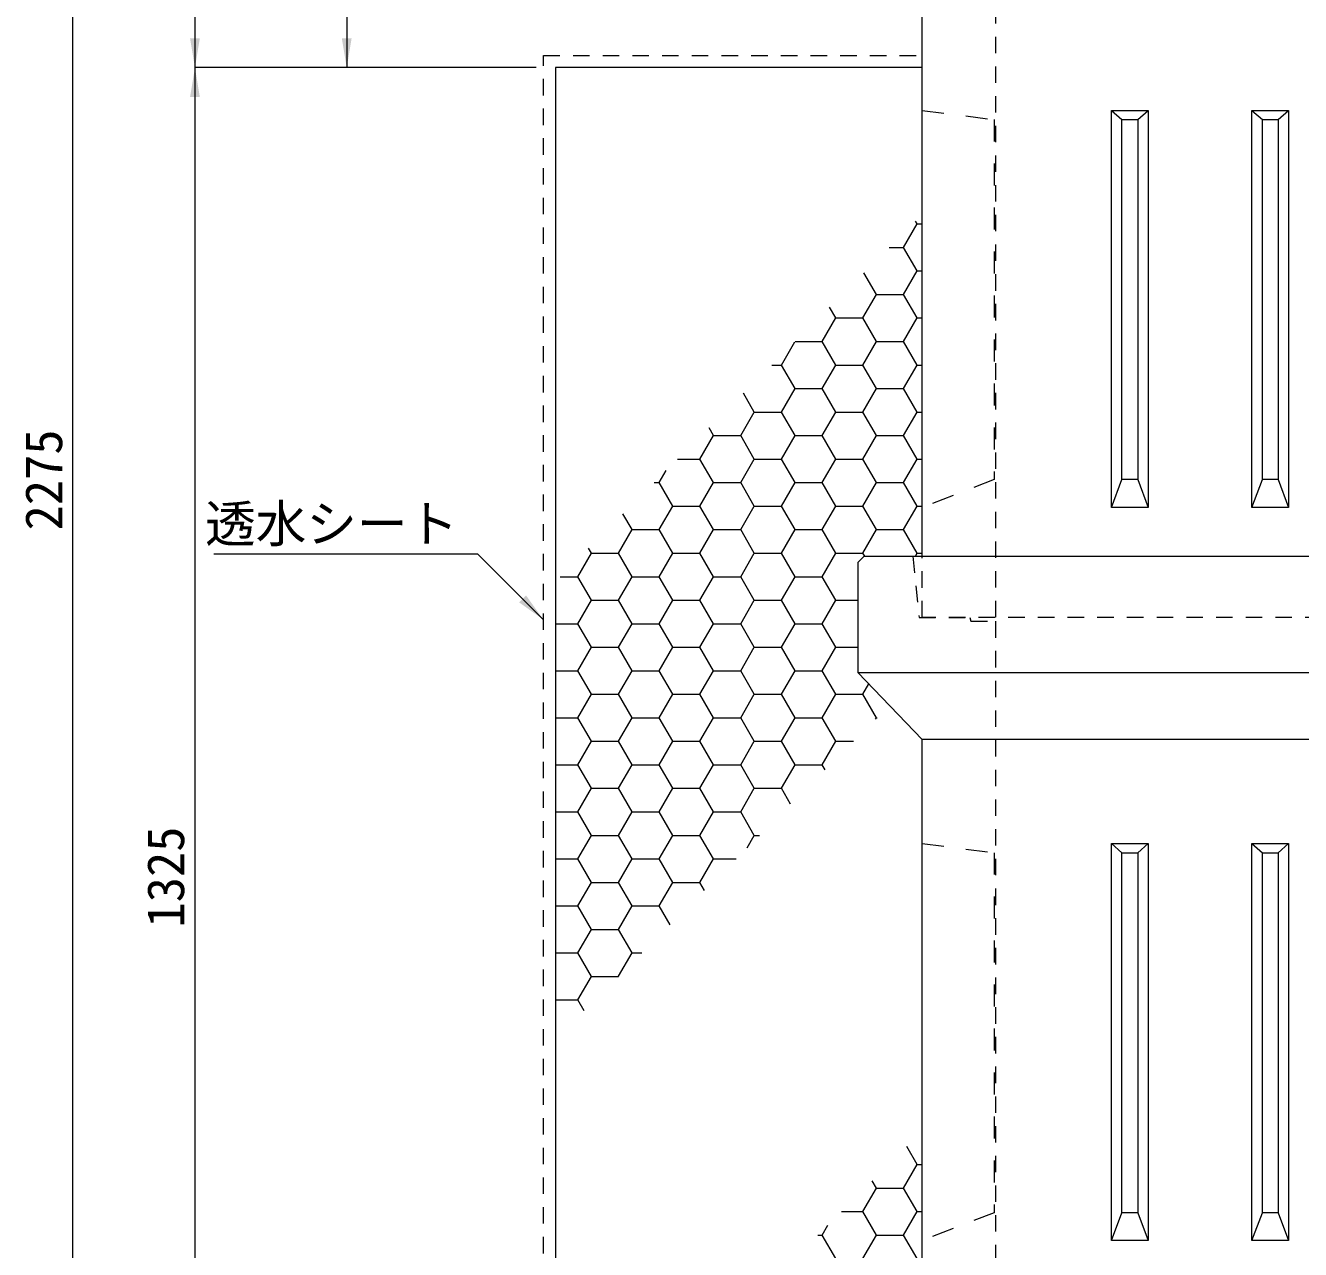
# Model space of a CAD drawing. Units: millimetres at full size. Extents: x 40781 to 122968, y -21714 to -2620.
# Drawn here: x 107050 to 108094, y -18007 to -17005 of the extents above; entities that cross this region are included whole.
import ezdxf
from ezdxf.enums import TextEntityAlignment as Align

# ---------------------------------------------------------------- set-up
doc = ezdxf.new("R2010")
doc.units = ezdxf.units.MM
doc.header["$LTSCALE"] = 18
doc.linetypes.add('USER2', pattern=[1.35, 0.75, -0.6])
doc.linetypes.add('USER3', pattern=[2, 1, -1])
for name, color, linetype, lineweight in [('0_2', 7, 'Continuous', 9), ('ハッチング', 7, 'Continuous', 5), ('寸法線', 7, 'Continuous', 9), ('本体', 2, 'Continuous', 13)]:
    doc.layers.add(name, color=color, linetype=linetype, lineweight=lineweight)
doc.styles.add('ＭＳ ゴシック', font='')
doc.styles.get('ＭＳ ゴシック').set_extended_font_data('MS Gothic')

# ---------------------------------------------------------------- blocks, each defined once
blk = doc.blocks.new('filled_arrow')
at = {"color": 0, "linetype": 'Continuous', "lineweight": -2}
blk.add_solid([(7.5, 1.25), (0, 0), (7.5, -1.25)], dxfattribs=at)

msp = doc.modelspace()

# ---------------------------------------------------------------- linework, layer by layer
at = {"layer": '0_2', "linetype": 'USER3'}
for p, q in [((107784.17, -17074.76), (107843.17, -17082.32)), ((107843.17, -17082.32), (107843.17, -17377.02)), ((107843.17, -17377.02), (107784.17, -17399.72)), ((107784.17, -17674.76), (107843.17, -17682.32)), ((107843.17, -17682.32), (107843.17, -17977.02)), ((107843.17, -17977.02), (107784.17, -17999.72))]:
    msp.add_line(p, q, dxfattribs=at)
at = {"layer": '0_2'}
for p, q in [((107939.17, -17074.76), (107947.67, -17082.32)), ((107960.67, -17082.32), (107969.17, -17074.76)), ((108054.17, -17074.76), (108062.67, -17082.32)), ((108075.67, -17082.32), (108084.17, -17074.76)), ((107939.17, -17399.72), (107947.67, -17377.02)), ((107960.67, -17377.02), (107969.17, -17399.72)), ((108054.17, -17399.72), (108062.67, -17377.02)), ((108075.67, -17377.02), (108084.17, -17399.72)), ((107939.17, -17674.76), (107947.67, -17682.32)), ((107960.67, -17682.32), (107969.17, -17674.76)), ((108054.17, -17674.76), (108062.67, -17682.32)), ((108075.67, -17682.32), (108084.17, -17674.76)), ((107939.17, -17999.72), (107947.67, -17977.02)), ((107960.67, -17977.02), (107969.17, -17999.72)), ((108054.17, -17999.72), (108062.67, -17977.02)), ((108075.67, -17977.02), (108084.17, -17999.72))]:
    msp.add_line(p, q, dxfattribs=at)
for points in [[(107939.17, -17074.76), (107969.17, -17074.76), (107969.17, -17399.72), (107939.17, -17399.72)], [(107947.67, -17082.32), (107960.67, -17082.32), (107960.67, -17377.02), (107947.67, -17377.02)], [(108054.17, -17074.76), (108084.17, -17074.76), (108084.17, -17399.72), (108054.17, -17399.72)], [(108062.67, -17082.32), (108075.67, -17082.32), (108075.67, -17377.02), (108062.67, -17377.02)], [(107939.17, -17674.76), (107969.17, -17674.76), (107969.17, -17999.72), (107939.17, -17999.72)], [(108054.17, -17674.76), (108084.17, -17674.76), (108084.17, -17999.72), (108054.17, -17999.72)], [(107947.67, -17682.32), (107960.67, -17682.32), (107960.67, -17977.02), (107947.67, -17977.02)], [(108062.67, -17682.32), (108075.67, -17682.32), (108075.67, -17977.02), (108062.67, -17977.02)]]:
    msp.add_lwpolyline(points, close=True, dxfattribs=at)
at = {"layer": 'ハッチング'}
for p, q in [((107769.02, -17186.96), (107780.14, -17167.72)), ((107780.14, -17167.72), (107778.82, -17165.43)), ((107780.14, -17167.72), (107784.17, -17167.72)), ((107757.28, -17186.96), (107769.02, -17186.96)), ((107780.14, -17206.21), (107769.02, -17186.96)), ((107746.8, -17225.46), (107736.55, -17207.7)), ((107769.02, -17225.46), (107780.14, -17206.21)), ((107780.14, -17206.21), (107784.17, -17206.21)), ((107735.69, -17244.71), (107746.8, -17225.46)), ((107746.8, -17225.46), (107769.02, -17225.46)), ((107780.14, -17244.71), (107769.02, -17225.46)), ((107713.46, -17244.71), (107708.37, -17235.88)), ((107702.35, -17263.95), (107713.46, -17244.71)), ((107713.46, -17244.71), (107735.69, -17244.71)), ((107746.8, -17263.95), (107735.69, -17244.71)), ((107769.02, -17263.95), (107780.14, -17244.71)), ((107780.14, -17244.71), (107784.17, -17244.71)), ((107669.01, -17283.2), (107679.9, -17264.35)), ((107680.29, -17263.95), (107702.35, -17263.95)), ((107713.46, -17283.2), (107702.35, -17263.95)), ((107735.69, -17283.2), (107746.8, -17263.95)), ((107746.8, -17263.95), (107769.02, -17263.95)), ((107780.14, -17283.2), (107769.02, -17263.95)), ((107661.04, -17283.2), (107669.01, -17283.2)), ((107680.12, -17302.45), (107669.01, -17283.2)), ((107702.35, -17302.45), (107713.46, -17283.2)), ((107713.46, -17283.2), (107735.69, -17283.2)), ((107746.8, -17302.45), (107735.69, -17283.2)), ((107769.02, -17302.45), (107780.14, -17283.2)), ((107780.14, -17283.2), (107784.17, -17283.2)), ((107669.01, -17321.69), (107680.12, -17302.45)), ((107680.12, -17302.45), (107702.35, -17302.45)), ((107713.46, -17321.7), (107702.35, -17302.45)), ((107735.69, -17321.69), (107746.8, -17302.45)), ((107746.8, -17302.45), (107769.02, -17302.45)), ((107780.14, -17321.7), (107769.02, -17302.45)), ((107646.79, -17321.7), (107637.92, -17306.33)), ((107635.67, -17340.94), (107646.79, -17321.69)), ((107646.79, -17321.7), (107669.01, -17321.7)), ((107680.12, -17340.94), (107669.01, -17321.7)), ((107702.35, -17340.94), (107713.46, -17321.69)), ((107713.46, -17321.7), (107735.69, -17321.7)), ((107746.8, -17340.94), (107735.69, -17321.7)), ((107769.02, -17340.94), (107780.14, -17321.69)), ((107780.14, -17321.7), (107784.17, -17321.7)), ((107613.45, -17340.94), (107609.74, -17334.51)), ((107602.34, -17360.19), (107613.45, -17340.94)), ((107613.45, -17340.94), (107635.68, -17340.94)), ((107646.79, -17360.19), (107635.67, -17340.94)), ((107669.01, -17360.19), (107680.12, -17340.94)), ((107680.12, -17340.94), (107702.35, -17340.94)), ((107713.46, -17360.19), (107702.35, -17340.94)), ((107735.69, -17360.19), (107746.8, -17340.94)), ((107746.8, -17340.94), (107769.02, -17340.94)), ((107780.14, -17360.19), (107769.02, -17340.94)), ((107584.06, -17360.19), (107602.34, -17360.19)), ((107613.45, -17379.44), (107602.34, -17360.19)), ((107635.67, -17379.44), (107646.79, -17360.19)), ((107646.79, -17360.19), (107669.01, -17360.19)), ((107680.12, -17379.44), (107669.01, -17360.19)), ((107702.35, -17379.44), (107713.46, -17360.19)), ((107713.46, -17360.19), (107735.69, -17360.19)), ((107746.8, -17379.44), (107735.69, -17360.19)), ((107769.02, -17379.44), (107780.14, -17360.19)), ((107780.14, -17360.19), (107784.17, -17360.19)), ((107569, -17379.44), (107574.73, -17369.52)), ((107564.81, -17379.44), (107569, -17379.44)), ((107580.11, -17398.68), (107569, -17379.44)), ((107602.34, -17398.68), (107613.45, -17379.44)), ((107613.45, -17379.44), (107635.68, -17379.44)), ((107646.79, -17398.68), (107635.67, -17379.44)), ((107669.01, -17398.68), (107680.12, -17379.44)), ((107680.12, -17379.44), (107702.35, -17379.44)), ((107713.46, -17398.68), (107702.35, -17379.44)), ((107735.69, -17398.68), (107746.8, -17379.44)), ((107746.8, -17379.44), (107769.02, -17379.44)), ((107780.14, -17398.68), (107769.02, -17379.44)), ((107546.77, -17417.93), (107539.29, -17404.96)), ((107569, -17417.93), (107580.11, -17398.68)), ((107580.11, -17398.68), (107602.34, -17398.68)), ((107613.45, -17417.93), (107602.34, -17398.68)), ((107635.67, -17417.93), (107646.79, -17398.68)), ((107646.79, -17398.68), (107669.01, -17398.68)), ((107680.12, -17417.93), (107669.01, -17398.68)), ((107702.35, -17417.93), (107713.46, -17398.68)), ((107713.46, -17398.68), (107735.69, -17398.68)), ((107746.8, -17417.93), (107735.69, -17398.68)), ((107769.02, -17417.93), (107780.14, -17398.68)), ((107780.14, -17398.68), (107784.17, -17398.68)), ((107535.66, -17437.18), (107546.77, -17417.93)), ((107546.77, -17417.93), (107569, -17417.93)), ((107580.11, -17437.18), (107569, -17417.93)), ((107602.34, -17437.18), (107613.45, -17417.93)), ((107613.45, -17417.93), (107635.68, -17417.93)), ((107646.79, -17437.18), (107635.67, -17417.93)), ((107669.01, -17437.18), (107680.12, -17417.93)), ((107680.12, -17417.93), (107702.35, -17417.93)), ((107713.46, -17437.18), (107702.35, -17417.93)), ((107735.69, -17437.18), (107746.8, -17417.93)), ((107746.8, -17417.93), (107769.02, -17417.93)), ((107780.14, -17437.18), (107769.02, -17417.93)), ((107502.32, -17456.43), (107513.44, -17437.18)), ((107513.44, -17437.18), (107511.1, -17433.14)), ((107513.44, -17437.18), (107535.66, -17437.18)), ((107546.77, -17456.43), (107535.66, -17437.18)), ((107569, -17456.43), (107580.11, -17437.18)), ((107580.11, -17437.18), (107602.34, -17437.18)), ((107613.45, -17456.43), (107602.34, -17437.18)), ((107635.67, -17456.43), (107646.79, -17437.18)), ((107646.79, -17437.18), (107669.01, -17437.18)), ((107680.12, -17456.43), (107669.01, -17437.18)), ((107702.35, -17456.43), (107713.46, -17437.18)), ((107713.46, -17437.18), (107735.69, -17437.18)), ((107737.18, -17439.76), (107735.69, -17437.18)), ((107778.65, -17439.76), (107780.14, -17437.18)), ((107780.14, -17437.18), (107784.17, -17437.18)), ((107487.82, -17456.43), (107502.32, -17456.43)), ((107513.44, -17475.67), (107502.32, -17456.43)), ((107535.66, -17475.67), (107546.77, -17456.43)), ((107546.77, -17456.43), (107569, -17456.43)), ((107580.11, -17475.67), (107569, -17456.43)), ((107602.34, -17475.67), (107613.45, -17456.43)), ((107613.45, -17456.43), (107635.68, -17456.43)), ((107646.79, -17475.67), (107635.67, -17456.43)), ((107669.01, -17475.67), (107680.12, -17456.43)), ((107680.12, -17456.43), (107702.35, -17456.43)), ((107713.46, -17475.67), (107702.35, -17456.43)), ((107502.32, -17494.92), (107513.44, -17475.67)), ((107513.44, -17475.67), (107535.66, -17475.67)), ((107546.77, -17494.92), (107535.66, -17475.67)), ((107569, -17494.92), (107580.11, -17475.67)), ((107580.11, -17475.67), (107602.34, -17475.67)), ((107613.45, -17494.92), (107602.34, -17475.67)), ((107635.67, -17494.92), (107646.79, -17475.67)), ((107646.79, -17475.67), (107669.01, -17475.67)), ((107680.12, -17494.92), (107669.01, -17475.67)), ((107702.35, -17494.92), (107713.46, -17475.67)), ((107713.46, -17475.67), (107731.67, -17475.67)), ((107484.17, -17494.92), (107502.32, -17494.92)), ((107513.44, -17514.17), (107502.32, -17494.92)), ((107535.66, -17514.17), (107546.77, -17494.92)), ((107546.77, -17494.92), (107569, -17494.92)), ((107580.11, -17514.17), (107569, -17494.92)), ((107602.34, -17514.17), (107613.45, -17494.92)), ((107613.45, -17494.92), (107635.68, -17494.92)), ((107646.79, -17514.17), (107635.67, -17494.92)), ((107669.01, -17514.17), (107680.12, -17494.92)), ((107680.12, -17494.92), (107702.35, -17494.92)), ((107713.46, -17514.17), (107702.35, -17494.92)), ((107502.32, -17533.42), (107513.44, -17514.17)), ((107513.44, -17514.17), (107535.66, -17514.17)), ((107546.77, -17533.42), (107535.66, -17514.17)), ((107569, -17533.42), (107580.11, -17514.17)), ((107580.11, -17514.17), (107602.34, -17514.17)), ((107613.45, -17533.42), (107602.34, -17514.17)), ((107635.67, -17533.42), (107646.79, -17514.17)), ((107646.79, -17514.17), (107669.01, -17514.17)), ((107680.12, -17533.42), (107669.01, -17514.17)), ((107702.35, -17533.42), (107713.46, -17514.17)), ((107713.46, -17514.17), (107731.67, -17514.17)), ((107484.17, -17533.42), (107502.32, -17533.42)), ((107513.44, -17552.66), (107502.32, -17533.42)), ((107535.66, -17552.66), (107546.77, -17533.42)), ((107546.77, -17533.42), (107569, -17533.42)), ((107580.11, -17552.66), (107569, -17533.42)), ((107602.34, -17552.66), (107613.45, -17533.42)), ((107613.45, -17533.42), (107635.68, -17533.42)), ((107646.79, -17552.66), (107635.67, -17533.42)), ((107669.01, -17552.66), (107680.12, -17533.42)), ((107680.12, -17533.42), (107702.35, -17533.42)), ((107713.46, -17552.66), (107702.35, -17533.42)), ((107502.32, -17571.91), (107513.44, -17552.66)), ((107513.44, -17552.66), (107535.66, -17552.66)), ((107546.77, -17571.91), (107535.66, -17552.66)), ((107569, -17571.91), (107580.11, -17552.66)), ((107580.11, -17552.66), (107602.34, -17552.66)), ((107613.45, -17571.91), (107602.34, -17552.66)), ((107635.67, -17571.91), (107646.79, -17552.66)), ((107646.79, -17552.66), (107669.01, -17552.66)), ((107680.12, -17571.91), (107669.01, -17552.66)), ((107702.35, -17571.91), (107713.46, -17552.66)), ((107713.46, -17552.66), (107735.69, -17552.66)), ((107735.69, -17552.66), (107740.61, -17544.13)), ((107746.8, -17571.91), (107735.69, -17552.66)), ((107484.17, -17571.91), (107502.32, -17571.91)), ((107513.44, -17591.16), (107502.32, -17571.91)), ((107535.66, -17591.16), (107546.77, -17571.91)), ((107546.77, -17571.91), (107569, -17571.91)), ((107580.11, -17591.16), (107569, -17571.91)), ((107602.34, -17591.16), (107613.45, -17571.91)), ((107613.45, -17571.91), (107635.68, -17571.91)), ((107646.79, -17591.16), (107635.67, -17571.91)), ((107669.01, -17591.16), (107680.12, -17571.91)), ((107680.12, -17571.91), (107702.35, -17571.91)), ((107713.46, -17591.16), (107702.35, -17571.91)), ((107746.07, -17573.17), (107746.8, -17571.91)), ((107746.8, -17571.91), (107747.33, -17571.91)), ((107502.32, -17610.41), (107513.44, -17591.16)), ((107513.44, -17591.16), (107535.66, -17591.16)), ((107546.77, -17610.41), (107535.66, -17591.16)), ((107569, -17610.41), (107580.11, -17591.16)), ((107580.11, -17591.16), (107602.34, -17591.16)), ((107613.45, -17610.41), (107602.34, -17591.16)), ((107635.67, -17610.41), (107646.79, -17591.16)), ((107646.79, -17591.16), (107669.01, -17591.16)), ((107680.12, -17610.41), (107669.01, -17591.16)), ((107702.35, -17610.41), (107713.46, -17591.16)), ((107713.46, -17591.16), (107728.09, -17591.16)), ((107484.17, -17610.41), (107502.32, -17610.41)), ((107513.44, -17629.65), (107502.32, -17610.41)), ((107535.66, -17629.65), (107546.77, -17610.41)), ((107546.77, -17610.41), (107569, -17610.41)), ((107580.11, -17629.65), (107569, -17610.41)), ((107602.34, -17629.65), (107613.45, -17610.41)), ((107613.45, -17610.41), (107635.68, -17610.41)), ((107646.79, -17629.65), (107635.67, -17610.41)), ((107669.01, -17629.65), (107680.12, -17610.41)), ((107680.12, -17610.41), (107702.35, -17610.41)), ((107704.72, -17614.52), (107702.35, -17610.41)), ((107502.32, -17648.9), (107513.44, -17629.65)), ((107513.44, -17629.65), (107535.66, -17629.65)), ((107546.77, -17648.9), (107535.66, -17629.65)), ((107569, -17648.9), (107580.11, -17629.65)), ((107580.11, -17629.65), (107602.34, -17629.65)), ((107613.45, -17648.9), (107602.34, -17629.65)), ((107635.67, -17648.9), (107646.79, -17629.65)), ((107646.79, -17629.65), (107669.01, -17629.65)), ((107676.54, -17642.7), (107669.01, -17629.65)), ((107484.17, -17648.9), (107502.32, -17648.9)), ((107513.44, -17668.15), (107502.32, -17648.9)), ((107535.66, -17668.15), (107546.77, -17648.9)), ((107546.77, -17648.9), (107569, -17648.9)), ((107580.11, -17668.15), (107569, -17648.9)), ((107602.34, -17668.15), (107613.45, -17648.9)), ((107613.45, -17648.9), (107635.68, -17648.9)), ((107646.79, -17668.15), (107635.67, -17648.9)), ((107502.32, -17687.4), (107513.44, -17668.15)), ((107513.44, -17668.15), (107535.66, -17668.15)), ((107546.77, -17687.4), (107535.66, -17668.15)), ((107569, -17687.4), (107580.11, -17668.15)), ((107580.11, -17668.15), (107602.34, -17668.15)), ((107613.45, -17687.4), (107602.34, -17668.15)), ((107640.9, -17678.34), (107646.79, -17668.15)), ((107646.79, -17668.15), (107651.1, -17668.15)), ((107484.17, -17687.4), (107502.32, -17687.4)), ((107513.44, -17706.64), (107502.32, -17687.4)), ((107535.66, -17706.64), (107546.77, -17687.4)), ((107546.77, -17687.4), (107569, -17687.4)), ((107580.11, -17706.64), (107569, -17687.4)), ((107602.34, -17706.64), (107613.45, -17687.4)), ((107613.45, -17687.4), (107631.85, -17687.4)), ((107502.32, -17725.89), (107513.44, -17706.64)), ((107513.44, -17706.64), (107535.66, -17706.64)), ((107546.77, -17725.89), (107535.66, -17706.64)), ((107569, -17725.89), (107580.11, -17706.64)), ((107580.11, -17706.64), (107602.34, -17706.64)), ((107606.09, -17713.15), (107602.34, -17706.64)), ((107484.17, -17725.89), (107502.32, -17725.89)), ((107513.44, -17745.14), (107502.32, -17725.89)), ((107535.66, -17745.14), (107546.77, -17725.89)), ((107546.77, -17725.89), (107569, -17725.89)), ((107577.91, -17741.33), (107569, -17725.89)), ((107502.32, -17764.39), (107513.44, -17745.14)), ((107513.44, -17745.14), (107535.66, -17745.14)), ((107546.77, -17764.39), (107535.66, -17745.14)), ((107484.17, -17764.39), (107502.32, -17764.39)), ((107513.44, -17783.63), (107502.32, -17764.39)), ((107535.73, -17783.51), (107546.77, -17764.39)), ((107546.77, -17764.39), (107554.86, -17764.39)), ((107502.32, -17802.88), (107513.44, -17783.63)), ((107513.44, -17783.63), (107535.61, -17783.63)), ((107484.17, -17802.88), (107502.32, -17802.88)), ((107507.46, -17811.78), (107502.32, -17802.88)), ((107780.14, -17937.61), (107771.53, -17922.71)), ((107769.02, -17956.86), (107780.14, -17937.61)), ((107780.14, -17937.61), (107784.17, -17937.61)), ((107746.8, -17956.86), (107743.35, -17950.89)), ((107735.69, -17976.11), (107746.8, -17956.86)), ((107746.8, -17956.86), (107769.02, -17956.86)), ((107780.14, -17976.11), (107769.02, -17956.86)), ((107718.14, -17976.11), (107735.69, -17976.11)), ((107746.8, -17995.35), (107735.69, -17976.11)), ((107769.02, -17995.35), (107780.14, -17976.11)), ((107780.14, -17976.11), (107784.17, -17976.11)), ((107702.35, -17995.35), (107707.07, -17987.17)), ((107698.89, -17995.35), (107702.35, -17995.35)), ((107713.46, -18014.6), (107702.35, -17995.35)), ((107735.69, -18014.6), (107746.8, -17995.35)), ((107746.8, -17995.35), (107769.02, -17995.35)), ((107780.14, -18014.6), (107769.02, -17995.35))]:
    msp.add_line(p, q, dxfattribs=at)
at = {"layer": 'ハッチング', "linetype": 'USER2', "lineweight": 9}
msp.add_lwpolyline([(108354.17, -17029.76), (108664.17, -17029.76), (108664.17, -18374.76), (107474.17, -18374.76), (107474.17, -17029.76), (107784.17, -17029.76)], dxfattribs=at)
at = {"layer": 'ハッチング', "lineweight": 20}
msp.add_lwpolyline([(107784.17, -17039.76), (107484.17, -17039.76), (107484.17, -18364.76), (108654.17, -18364.76), (108654.17, -17039.76), (108354.17, -17039.76)], dxfattribs=at)
at = {"layer": '寸法線'}
for p, q in [((107089.1, -18514.76), (107089.1, -16239.76)), ((107188.94, -16239.76), (107188.94, -17039.76)), ((107313.17, -16839.76), (107313.17, -17039.76)), ((107468.17, -17039.76), (107188.94, -17039.76)), ((107188.94, -17039.76), (107188.94, -18364.76)), ((107468.17, -17039.76), (107188.94, -17039.76)), ((107468.17, -17039.76), (107313.17, -17039.76))]:
    msp.add_line(p, q, dxfattribs=at)
msp.add_lwpolyline([(107474.17, -17491.64), (107420.41, -17437.88), (107204.29, -17437.88)], dxfattribs=at)
at = {"layer": '本体', "linetype": 'USER2'}
for p, q in [((107844.17, -16892.96), (107844.17, -17489.76)), ((107776.67, -17439.76), (107781.67, -17489.76)), ((107781.67, -17489.76), (107823.17, -17489.76)), ((107823.17, -17489.76), (107824.17, -17492.96)), ((107824.17, -17492.96), (107844.17, -17492.96)), ((107844.17, -17492.96), (107844.17, -18089.76))]:
    msp.add_line(p, q, dxfattribs=at)
at = {"layer": '本体'}
for p, q in [((107731.67, -17444.76), (107736.67, -17439.76)), ((107731.67, -17444.76), (107731.67, -17534.76)), ((107736.67, -17439.76), (108401.67, -17439.76)), ((107784.17, -17589.76), (107731.67, -17534.76)), ((107784.17, -18089.76), (107784.17, -17589.76))]:
    msp.add_line(p, q, dxfattribs=at)
at = {"layer": '本体', "linetype": 'USER2', "lineweight": 9}
for p, q in [((107784.17, -17489.76), (107784.17, -17439.76)), ((108354.17, -17489.75), (107784.17, -17489.76))]:
    msp.add_line(p, q, dxfattribs=at)
at = {"layer": '本体', "lineweight": 9}
for p, q in [((107731.67, -17534.76), (108406.67, -17534.76)), ((108354.17, -17589.76), (107784.17, -17589.76))]:
    msp.add_line(p, q, dxfattribs=at)
at = {"layer": '本体'}
msp.add_lwpolyline([(107784.17, -17439.76), (107784.17, -16989.76), (107731.67, -16934.76)], dxfattribs=at)

# ---------------------------------------------------------------- block references
at = {"layer": '寸法線', "xscale": 3.2, "yscale": 3.2}
for p, rotation in [((107188.94, -17039.76), 90), ((107313.17, -17039.76), 90), ((107188.94, -17039.76), 270), ((107474.17, -17491.64), 135)]:
    msp.add_blockref('filled_arrow', p, dxfattribs=dict(at, rotation=rotation))

# ---------------------------------------------------------------- texts
at = {"layer": '寸法線', "style": 'ＭＳ ゴシック'}
for s, p in [('2275', (107065.1, -17377.26)), ('1325', (107164.94, -17702.26))]:
    msp.add_text(s, height=30.38, rotation=90, dxfattribs=at).set_placement(p, align=Align.MIDDLE_CENTER)
msp.add_text('透水シート', height=30.38, dxfattribs=at).set_placement((107404.41, -17397.86), align=Align.TOP_RIGHT)

doc.saveas('drawing.dxf')
